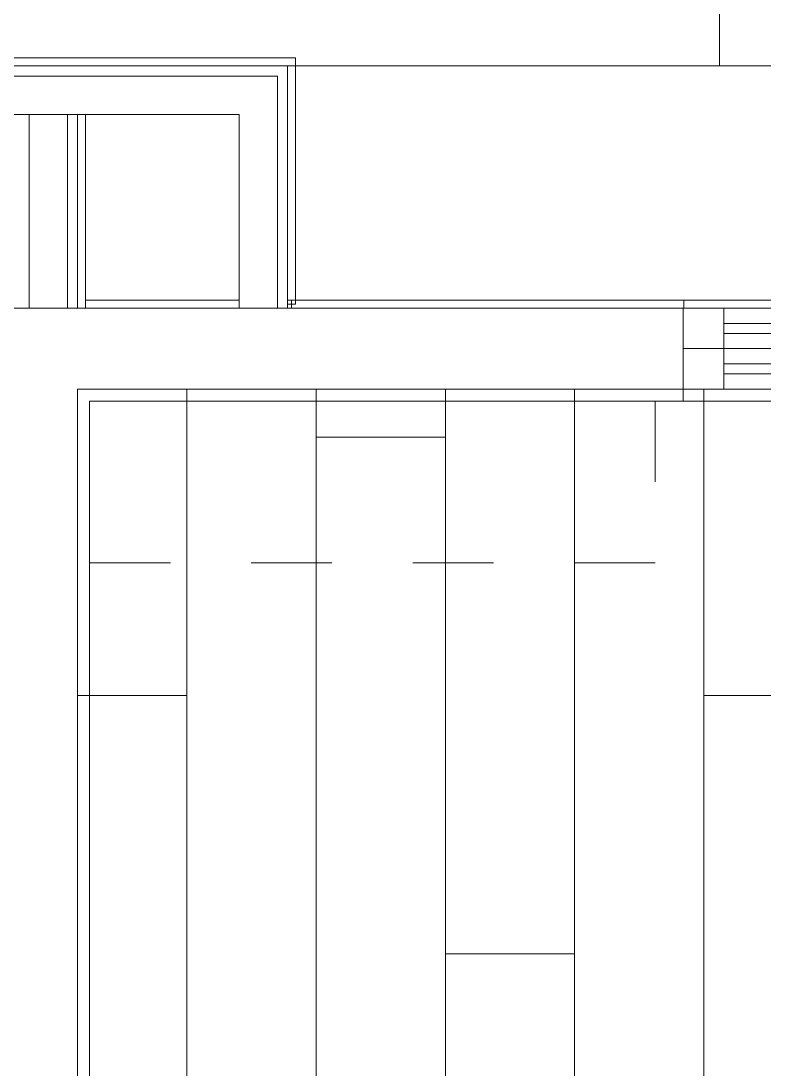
# Model space of a CAD drawing. Header units: metres. Extents: x 3856 to 4207, y -1118 to -691.
# Drawn here: x 3992.887 to 3993.807, y -985.369 to -984.072 of the extents above; entities that cross this region are included whole.
import ezdxf

# ---------------------------------------------------------------- set-up
doc = ezdxf.new("R2010")
doc.units = ezdxf.units.M
doc.linetypes.add('Dash', pattern=[0.00635, 0.003175, -0.003175])
for name, color, linetype, lineweight in [('Common Edges', 7, 'Continuous', 9), ('Cut Pattern', 7, 'Continuous', 18), ('Doors', 7, 'Continuous', 9), ('Floors', 7, 'Continuous', 9), ('Surface Pattern', 7, 'Continuous', 9), ('Walls', 7, 'Continuous', 9)]:
    doc.layers.add(name, color=color, linetype=linetype, lineweight=lineweight)
doc.layers.add('Cour_Roja_Punteada_1', color=1, linetype='Dash', lineweight=9, true_color=0xff0000)
doc.layers.add('ROA-E00-URB-A101-MASTER_PLAN cambio estaciomientos_dwg', color=7, linetype='Continuous', lineweight=9, true_color=0x767676)

# ---------------------------------------------------------------- blocks, each defined once
blk = doc.blocks.new('Puerta Ventana 2 cuerpos - Puerta Ventana 180 x 210cm-V221-IMPLANTACIÓN - KIT COMERCIAL')
at = {"layer": 'Doors'}
for p, q in [((-0.9, 0.05), (0.9, 0.05)), ((0.025, 0), (0.85, 0)), ((0.9, 0), (0.85, 0)), ((0.85, 0), (0.85, -0.05)), ((0.9, -0.05), (0.9, 0)), ((0.85, -0.0187), (0.025, -0.0187)), ((0.85, -0.0313), (0.85, -0.0187)), ((0.025, -0.0313), (0.85, -0.0313)), ((-0.9, -0.05), (0.9, -0.05)), ((0.85, -0.05), (0.025, -0.05)), ((0.85, -0.05), (0.9, -0.05))]:
    blk.add_line(p, q, dxfattribs=at)
blk = doc.blocks.new('EDIFICIO TIPO A_rvt-3-IMPLANTACIÓN - KIT COMERCIAL')
at = {"layer": 'Cut Pattern', "lineweight": 9}
h = blk.add_hatch(dxfattribs=at)
h.set_pattern_fill('FP_35', color=256, style=0, pattern_type=2)
h.set_pattern_definition([(45, (0, 0), (-2.1213203, 2.1213203), []), (135, (0, 0), (-2.1213203, -2.1213203), [])])
h.paths.add_polyline_path([(3993.1568, -984.1873), (3993.2043, -984.1873), (3993.2043, -984.1398), (3992.3568, -984.1398), (3992.3568, -984.1873)])
at = {"layer": 'Surface Pattern', "true_color": 0xdcf1d6}
h = blk.add_hatch(dxfattribs=at)
h.set_pattern_fill('FP_8', color=254, style=0, pattern_type=2)
h.set_pattern_definition([(45, (0, 0), (-1.76776695, 0), [0.9375, -3.75]), (45, (1.25, 1.25), (-1.76776695, 0), [0.9375, -3.75]), (45, (2.5, -0.375), (-1.76776695, 0), [0.3125, -2.5]), (90, (2.5, 0.625), (-0.625, 0.625), [0.625, -2.5]), (315, (2.5, 1.25), (0, 3.5355339), [0.625, -3.75]), (0, (1.25, 1.25), (2.5, 2.5), [0.375, -1.25]), (0, (-1.875, 2.5), (2.5, 2.5), [0.375, -2.5])])
h.paths.add_polyline_path([(3987.3568, -994.1273), (3987.3568, -993.5273), (3987.2068, -993.5273), (3987.2068, -991.1273), (3987.3568, -991.1273), (3987.3568, -984.1273), (3995.5576, -984.1273), (3995.5576, -983.9773), (3996.3068, -983.9773), (3996.3068, -982.6773), (3996.4068, -982.6773), (3996.4068, -983.9773), (3997.1576, -983.9773), (3997.1576, -984.1273), (4005.3568, -984.1273), (4005.3568, -991.1273), (4005.5068, -991.1273), (4005.5068, -993.5273), (4005.3568, -993.5273), (4005.3568, -994.0273), (4007.4068, -994.0273), (4007.4068, -987.4127), (4006.7947, -987.0231), (4007.4068, -986.7291), (4007.4068, -982.5773), (3985.3068, -982.5773), (3985.3068, -994.1273), (3986.6166, -994.1273)])
at = {"layer": 'Surface Pattern', "true_color": 0x808080}
h = blk.add_hatch(dxfattribs=at)
h.set_pattern_fill('FP_72', color=8, style=0, pattern_type=2)
h.set_pattern_definition([(90, (1951.012, -977.227), (-0.16, 1e-17), []), (180, (1951.012, -977.227), (-0.32, -0.32), [0.16, -1.12]), (180, (1950.852, -976.587), (-0.32, -0.32), [0.16, -1.12])])
h.paths.add_polyline_path([(3988.4483, -996.0273), (3991.2568, -996.0273), (3991.2568, -993.5423), (3991.1218, -993.5423), (3991.1218, -991.7423), (3991.2568, -991.7423), (3991.2568, -991.6273), (3993.7318, -991.6273), (3993.7318, -991.6073), (3992.7818, -991.6073), (3992.7818, -991.5673), (3993.7318, -991.5673), (3993.7318, -990.3273), (3992.4568, -990.3273), (3992.4568, -990.6273), (3992.3568, -990.6273), (3992.3568, -987.6873), (3992.4068, -987.6873), (3992.4068, -986.8673), (3992.3568, -986.8673), (3992.3568, -986.8273), (3991.3568, -986.8273), (3991.3568, -986.9173), (3991.3068, -986.9173), (3991.3068, -987.6373), (3991.3568, -987.6373), (3991.3568, -989.0273), (3991.2568, -989.0273), (3991.2568, -987.8273), (3987.7568, -987.8273), (3987.7568, -996.0273), (3987.8434, -996.0273)])
h.paths.add_polyline_path([(3989.3434, -995.9513), (3987.8434, -995.9513), (3987.8434, -993.6366), (3988.6434, -993.6366), (3988.6434, -995.1513), (3989.3434, -995.1513), (3989.3434, -995.2608)])
h.paths.add_polyline_path([(3989.3434, -994.6273), (3989.2881, -994.6273), (3989.2881, -994.1273), (3989.8881, -994.1273), (3989.8881, -994.6273)])
h.paths.add_polyline_path([(3989.2835, -992.0273), (3988.4068, -992.0273), (3988.4068, -991.3273), (3990.0068, -991.3273), (3990.0068, -992.0273)])
h.paths.add_polyline_path([(3993.0568, -990.2273), (3994.1576, -990.2173), (3994.1576, -987.8273), (3993.0568, -987.8273), (3993.0568, -990.1143), (3994.1568, -990.1143), (3994.1568, -990.1293), (3993.0568, -990.1293), (3993.0568, -990.2173)])
h.paths.add_polyline_path([(3987.7568, -987.7273), (3991.2568, -987.7273), (3991.2568, -987.6573), (3990.5068, -987.6573), (3990.5068, -987.6173), (3991.2668, -987.6116), (3991.2568, -986.8273), (3990.6568, -986.8273), (3990.6495, -986.7298), (3990.6318, -986.7273), (3990.6403, -986.7148), (3990.6568, -986.7148), (3990.6568, -984.5273), (3987.7568, -984.5273), (3987.7568, -986.855)])
h.paths.add_polyline_path([(3996.3068, -987.7273), (3996.3068, -984.5273), (3992.9568, -984.5273), (3992.9568, -986.8273), (3992.4568, -986.8273), (3992.4468, -987.6673), (3993.3068, -987.6673), (3993.3068, -987.7073), (3992.4568, -987.7073), (3992.4568, -987.7273), (3996.1862, -987.7273)])
h.paths.add_polyline_path([(3995.9507, -987.295), (3995.7862, -987.295), (3995.7862, -986.895), (3996.1862, -986.895), (3996.1862, -987.295)])
h.paths.add_polyline_path([(3994.2862, -986.795), (3994.2862, -985.195), (3996.1862, -985.195), (3996.1862, -986.795), (3994.6173, -986.795)])
h.paths.add_polyline_path([(3989.2835, -986.5273), (3988.3981, -986.5273), (3988.3981, -984.6273), (3989.7981, -984.6273), (3989.7981, -986.5273)])
h.paths.add_polyline_path([(3996.1862, -985.095), (3995.7862, -985.095), (3995.7862, -984.695), (3996.1862, -984.695), (3996.1862, -984.7068)])
h.paths.add_polyline_path([(3990.2878, -985.0273), (3989.8878, -985.0273), (3989.8885, -984.6273), (3990.2878, -984.6273)])
h.paths.add_polyline_path([(3988.2878, -985.0273), (3987.8878, -985.0273), (3987.8886, -984.6273), (3988.2878, -984.6273), (3988.2878, -984.9302)])
at = {"layer": 'Common Edges'}
for p, q in [((3992.3568, -984.1398), (3993.2043, -984.1398)), ((3993.2043, -984.1398), (3993.2043, -984.1873)), ((3993.2043, -984.4273), (3993.2043, -984.1873))]:
    blk.add_line(p, q, dxfattribs=at)
at = {"layer": 'Cour_Roja_Punteada_1'}
for p, q in [((3992.9718, -984.5423), (3993.6718, -984.5423)), ((3992.9718, -984.7423), (3992.9718, -984.5423)), ((3993.6718, -984.5423), (3993.6718, -984.7423)), ((3993.6718, -984.7423), (3992.9718, -984.7423))]:
    blk.add_line(p, q, dxfattribs=at)
at = {"layer": 'Floors'}
for p, q in [((3993.2168, -984.1273), (3995.5576, -984.1273)), ((3994.5818, -984.5273), (3992.9568, -984.5273)), ((3992.9568, -984.5273), (3992.9568, -986.8273))]:
    blk.add_line(p, q, dxfattribs=at)
at = {"layer": 'Walls', "lineweight": 18}
for p, q in [((3993.2168, -984.1173), (3992.3468, -984.1173)), ((3993.2268, -984.1173), (3993.2168, -984.1173)), ((3993.2268, -984.4223), (3993.2268, -984.1173)), ((3993.2168, -984.1273), (3992.3568, -984.1273)), ((3992.3568, -984.1273), (3993.2168, -984.1273)), ((3993.2168, -984.1398), (3993.2168, -984.1273)), ((3993.2168, -984.1273), (3993.2168, -984.4223)), ((3993.2168, -984.1873), (3993.2168, -984.1398)), ((3992.3568, -984.1873), (3993.1568, -984.1873)), ((3993.1568, -984.1873), (3993.1568, -984.4273)), ((3993.2168, -984.4273), (3993.2168, -984.1873)), ((3993.7076, -984.4173), (3993.2218, -984.4173)), ((3993.2218, -984.4173), (3993.2218, -984.4273)), ((3993.7076, -984.4273), (3993.7076, -984.4173)), ((3993.1568, -984.4273), (3993.2168, -984.4273)), ((3993.2168, -984.4223), (3993.2268, -984.4223)), ((3993.2218, -984.4273), (3993.7076, -984.4273)), ((3993.7068, -984.5273), (3992.9568, -984.5273)), ((3992.9568, -984.5273), (3992.9568, -984.5423)), ((3993.7068, -984.5423), (3993.7068, -984.5273)), ((3992.9568, -984.5423), (3992.9568, -986.8273)), ((3992.9718, -984.5423), (3993.7068, -984.5423)), ((3992.9718, -986.8273), (3992.9718, -984.5423))]:
    blk.add_line(p, q, dxfattribs=at)
at = {"layer": 'Walls'}
for p, q in [((3993.7076, -984.4173), (3995.5068, -984.4173)), ((3995.5068, -984.4173), (3993.7076, -984.4173)), ((3993.7076, -984.4273), (3993.7076, -984.4173)), ((3993.7068, -984.5273), (3994.5818, -984.5273)), ((3993.7068, -984.5423), (3993.7068, -984.5273)), ((3995.5068, -984.5423), (3993.7068, -984.5423))]:
    blk.add_line(p, q, dxfattribs=at)
at = {"layer": 'Doors', "lineweight": 9, "rotation": 180}
blk.add_blockref('Puerta Ventana 2 cuerpos - Puerta Ventana 180 x 210cm-V221-IMPLANTACIÓN - KIT COMERCIAL', (3994.6068, -984.4773), dxfattribs=at)
blk = doc.blocks.new('ROA-E00-URB-A101-MASTER_PLAN cambio estaciomientos_dwg_Puerta Ventana 2 cuerpos - Puerta Ventana 180 x 210cm-9466553-Master Plan - Etapa 1-7986518-IMPLANTACIÓN - KIT COMERCIAL')
at = {"layer": 'Doors'}
for p, q in [((-0.85, 0), (-0.85, -0.05)), ((-0.025, -0.0313), (-0.85, -0.0313))]:
    blk.add_line(p, q, dxfattribs=at)
at = {"layer": 'Doors', "flags": 128}
blk.add_lwpolyline([(-0.85, -0.0313), (-0.85, -0.0188), (-0.025, -0.0188)], dxfattribs=at)
blk = doc.blocks.new('ROA-E00-URB-A101-MASTER_PLAN cambio estaciomientos_dwg_ROA-E01-ARQ-R23_rvt-3-Master Plan - Etapa 1-7986584-IMPLANTACIÓN - KIT COMERCIAL')
at = {"layer": 'Common Edges'}
blk.add_line((984.4273, 3992.9443), (984.1873, 3992.9443), dxfattribs=at)
at = {"layer": 'Walls'}
for p, q in [((984.4173, 3993.7076), (984.4173, 3993.2162)), ((984.4273, 3993.7076), (984.4173, 3993.7076)), ((984.4273, 3993.2168), (984.4273, 3993.7068)), ((984.4273, 3992.9668), (984.1873, 3992.9668))]:
    blk.add_line(p, q, dxfattribs=at)
at = {"layer": 'Walls', "flags": 128}
for points in [[(984.4273, 3993.7076), (984.4173, 3993.7076), (984.4173, 3993.8967), (984.4173, 3993.7076)], [(984.4173, 3993.1568), (984.4173, 3992.9668), (984.4273, 3992.9668), (984.4273, 3993.1568)], [(984.1873, 3992.9568), (984.4273, 3992.9568), (984.4273, 3992.9668)], [(984.1873, 3992.8968), (984.4273, 3992.8968), (984.4273, 3992.9568), (984.1873, 3992.9568)]]:
    blk.add_lwpolyline(points, dxfattribs=at)
at = {"rotation": 90.00000000000045}
blk.add_blockref('ROA-E00-URB-A101-MASTER_PLAN cambio estaciomientos_dwg_Puerta Ventana 2 cuerpos - Puerta Ventana 180 x 210cm-9466553-Master Plan - Etapa 1-7986518-IMPLANTACIÓN - KIT COMERCIAL', (984.4773, 3994.6068), dxfattribs=at)
blk = doc.blocks.new('ROA-E00-URB-A101-MASTER_PLAN cambio estaciomientos_dwg_ROA-E01-EST-R23_rvt-3-Master Plan - Etapa 1-7986862-IMPLANTACIÓN - KIT COMERCIAL')
at = {"layer": 'Walls'}
for p, q in [((984.4273, 3993.7068), (984.4273, 3993.2168)), ((984.5273, 3993.7068), (984.4773, 3993.7068)), ((984.4273, 3993.1568), (984.4273, 3992.4168))]:
    blk.add_line(p, q, dxfattribs=at)
blk = doc.blocks.new('ROA-E00-URB-A101-MASTER_PLAN cambio estaciomientos_dwg-7942325-IMPLANTACIÓN - KIT COMERCIAL')
for name in ['ROA-E00-URB-A101-MASTER_PLAN cambio estaciomientos_dwg_ROA-E01-EST-R23_rvt-3-Master Plan - Etapa 1-7986862-IMPLANTACIÓN - KIT COMERCIAL', 'ROA-E00-URB-A101-MASTER_PLAN cambio estaciomientos_dwg_ROA-E01-ARQ-R23_rvt-3-Master Plan - Etapa 1-7986584-IMPLANTACIÓN - KIT COMERCIAL']:
    blk.add_blockref(name, (0, 0))

msp = doc.modelspace()

# ---------------------------------------------------------------- block references
at = {"lineweight": 5}
msp.add_blockref('EDIFICIO TIPO A_rvt-3-IMPLANTACIÓN - KIT COMERCIAL', (0, 0), dxfattribs=at)
at = {"layer": 'ROA-E00-URB-A101-MASTER_PLAN cambio estaciomientos_dwg', "color": 7, "rotation": 269.9999999999999}
msp.add_blockref('ROA-E00-URB-A101-MASTER_PLAN cambio estaciomientos_dwg-7942325-IMPLANTACIÓN - KIT COMERCIAL', (0, 0), dxfattribs=at)

doc.saveas('drawing.dxf')
